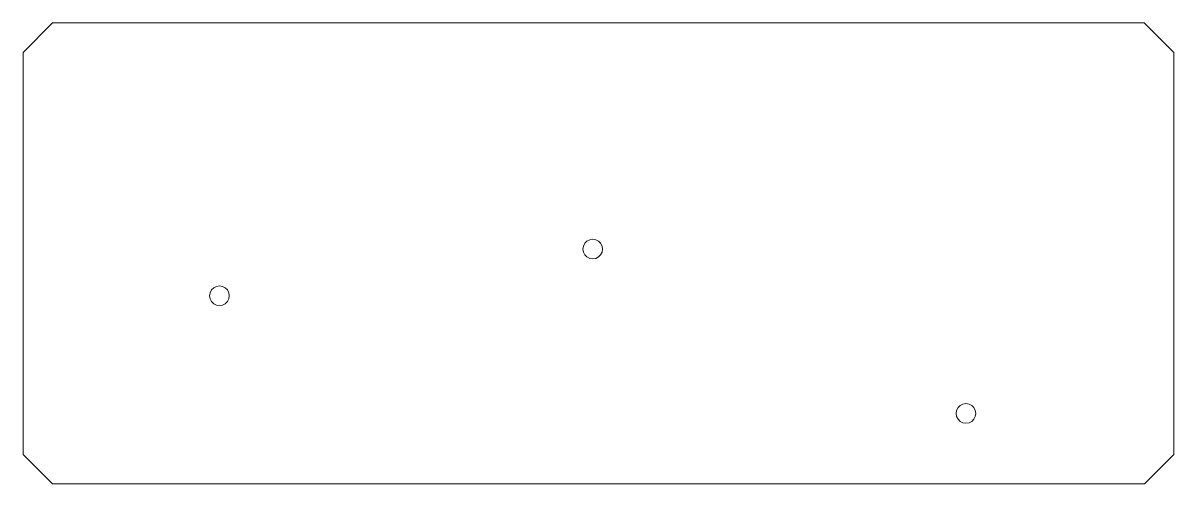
# Model space of a CAD drawing. Extents: x 0 to 117, y 7 to 54.
import ezdxf

# ---------------------------------------------------------------- set-up
doc = ezdxf.new("R2010")
doc.units = 0
doc.layers.get('0').update_dxf_attribs({"true_color": 0xffffff})

msp = doc.modelspace()

# ---------------------------------------------------------------- linework, layer by layer
for p, q in [((3, 54.01), (0, 51)), ((114.48, 54), (3, 54.01)), ((114.48, 54), (117.48, 51)), ((0, 10), (3, 7)), ((117.48, 10), (114.48, 7))]:
    msp.add_line(p, q)
at = {"lineweight": 0}
for p, q in [((0, 51), (0, 10)), ((117.48, 10), (117.48, 51)), ((3, 7), (114.48, 7))]:
    msp.add_line(p, q, dxfattribs=at)
at = {"color": 0, "lineweight": 0}
for p, q in [((57.56, 31.76), (57.34, 31.54)), ((57.84, 31.91), (57.56, 31.76)), ((58.15, 31.96), (57.84, 31.91)), ((58.46, 31.91), (58.15, 31.96)), ((58.74, 31.76), (58.46, 31.91)), ((58.96, 31.54), (58.74, 31.76)), ((57.2, 31.26), (57.15, 30.96)), ((57.15, 30.96), (57.2, 30.65)), ((57.34, 31.54), (57.2, 31.26)), ((57.2, 30.65), (57.34, 30.37)), ((59.1, 31.26), (58.96, 31.54)), ((58.96, 30.37), (59.1, 30.65)), ((59.15, 30.95), (59.1, 31.26)), ((59.1, 30.65), (59.15, 30.95)), ((57.34, 30.37), (57.56, 30.15)), ((57.56, 30.15), (57.84, 30)), ((57.84, 30), (58.15, 29.95)), ((58.15, 29.95), (58.46, 30)), ((58.46, 30), (58.74, 30.15)), ((58.74, 30.15), (58.96, 30.37)), ((19.74, 27.14), (19.46, 27)), ((20.05, 27.19), (19.74, 27.14)), ((20.36, 27.14), (20.05, 27.19)), ((20.64, 27), (20.36, 27.14)), ((19.1, 26.5), (19.05, 26.19)), ((19.05, 26.19), (19.1, 25.88)), ((19.24, 26.78), (19.1, 26.5)), ((19.1, 25.88), (19.24, 25.61)), ((19.46, 27), (19.24, 26.78)), ((20.86, 26.78), (20.64, 27)), ((21, 26.5), (20.86, 26.78)), ((20.86, 25.61), (21, 25.88)), ((21.05, 26.19), (21, 26.5)), ((21, 25.88), (21.05, 26.19)), ((19.24, 25.61), (19.46, 25.38)), ((19.46, 25.38), (19.74, 25.24)), ((19.74, 25.24), (20.05, 25.19)), ((20.05, 25.19), (20.36, 25.24)), ((20.36, 25.24), (20.64, 25.38)), ((20.64, 25.38), (20.86, 25.61)), ((95.3, 14.5), (95.25, 14.19)), ((95.25, 14.19), (95.3, 13.88)), ((95.44, 14.78), (95.3, 14.5)), ((95.66, 15), (95.44, 14.78)), ((95.94, 15.14), (95.66, 15)), ((96.25, 15.19), (95.94, 15.14)), ((96.56, 15.14), (96.25, 15.19)), ((96.84, 15), (96.56, 15.14)), ((97.06, 14.78), (96.84, 15)), ((97.2, 14.5), (97.06, 14.78)), ((97.25, 14.19), (97.2, 14.5)), ((97.2, 13.88), (97.25, 14.19)), ((95.3, 13.88), (95.44, 13.6)), ((95.44, 13.6), (95.66, 13.38)), ((95.66, 13.38), (95.94, 13.24)), ((95.94, 13.24), (96.25, 13.19)), ((96.25, 13.19), (96.56, 13.24)), ((96.56, 13.24), (96.84, 13.38)), ((96.84, 13.38), (97.06, 13.6)), ((97.06, 13.6), (97.2, 13.88))]:
    msp.add_line(p, q, dxfattribs=at)

doc.saveas('drawing.dxf')
